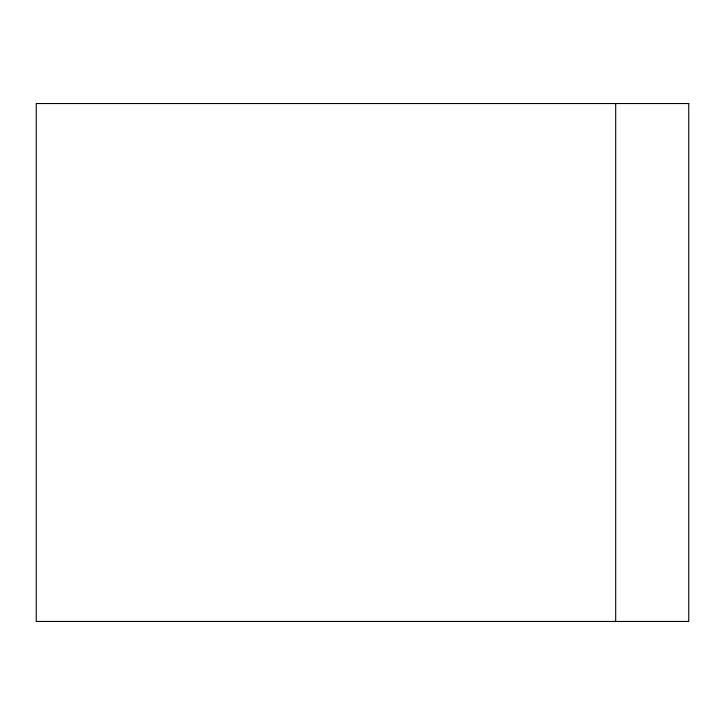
<?xml version="1.0" encoding="UTF-8"?>
<svg xmlns="http://www.w3.org/2000/svg" width="725" height="725" viewBox="0 0 725 725"><rect width="100%" height="100%" fill="white"/><g stroke="black" fill="none" stroke-linecap="round" stroke-linejoin="round"><path stroke-width="1.09" d="M615.688 103.539L615.688 621.461M688.75 103.539L36.25 103.539L36.25 621.461L688.75 621.461L688.75 103.539"/></g></svg>
